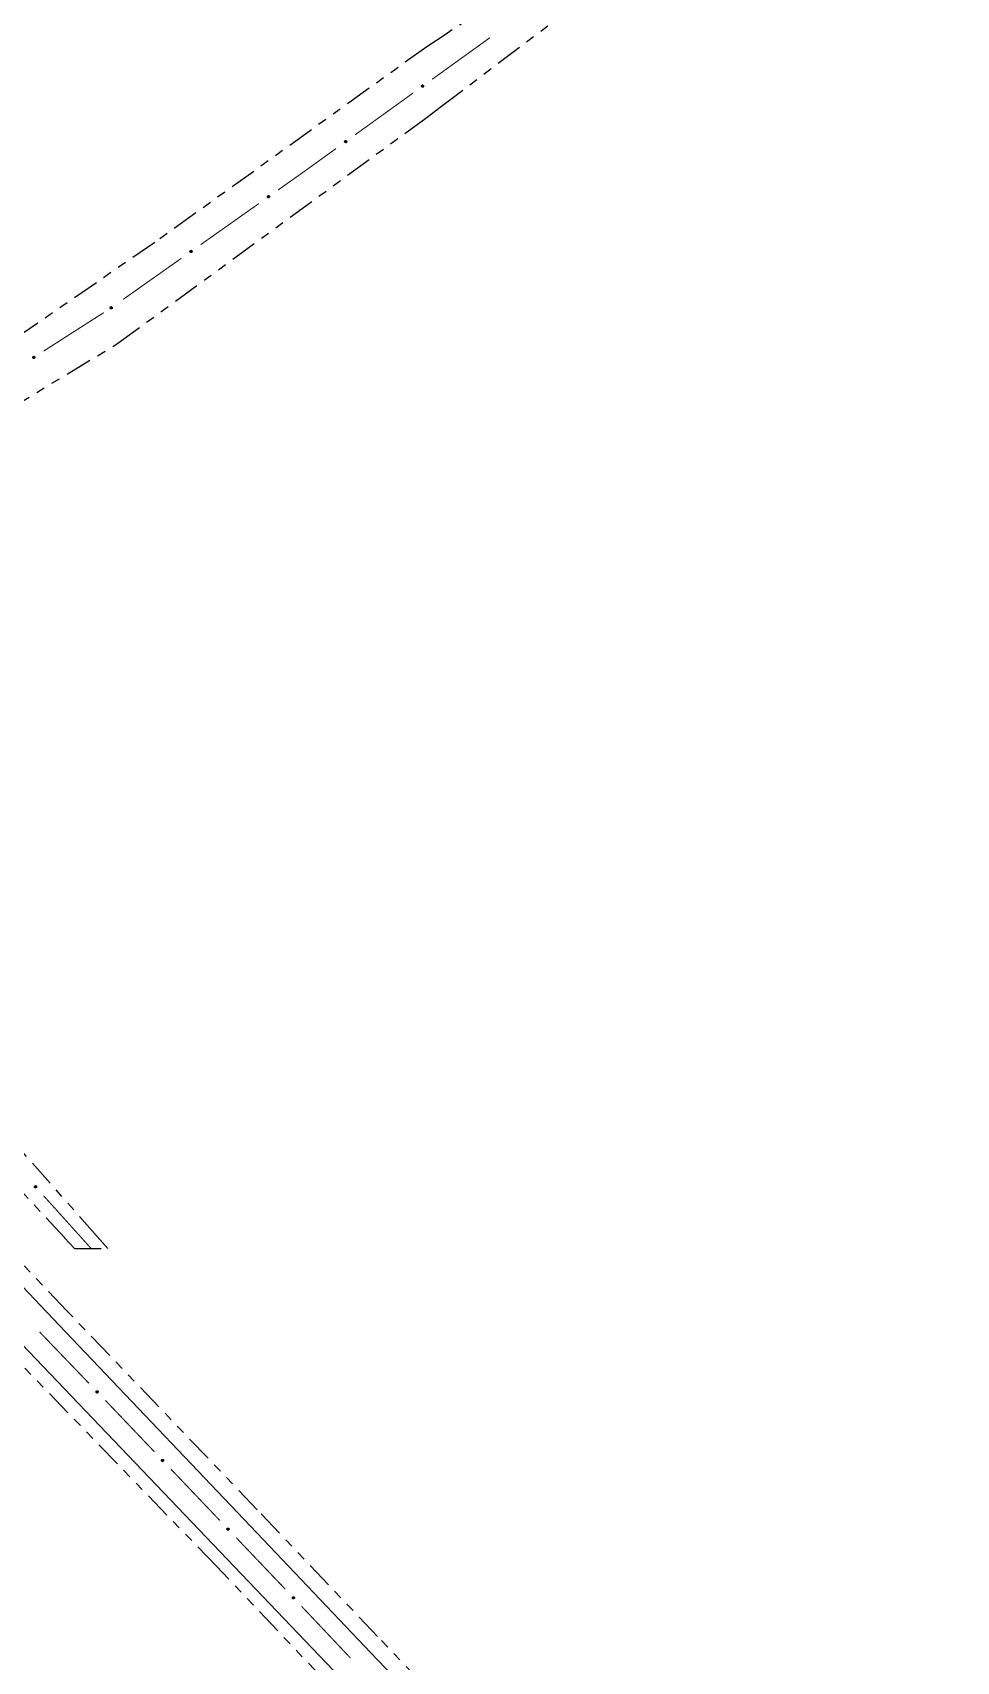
# Model space of a CAD drawing. Extents: x 208948 to 212966, y 4875285 to 4878160.
# Drawn here: x 211437.8 to 211593.6, y 4877293.4 to 4877568.2 of the extents above; entities that cross this region are included whole.
import ezdxf

# ---------------------------------------------------------------- set-up
doc = ezdxf.new("R2010")
doc.units = 0
doc.header["$LTSCALE"] = 1.5
doc.header["$MEASUREMENT"] = 0
doc.linetypes.add('TRACO_25', pattern=[8, 3, -1, 1, -1, 1, -1])
for name, color, linetype in [('SV-EIXO-ROD-ESTR', 7, 'CONTINUOUS'), ('SV-EIXO-RUA-N-PAV', 6, 'CONTINUOUS'), ('SV-FX-DOM-EST', 20, 'CONTINUOUS'), ('SV-ROD-ESTADUAIS', 20, 'CONTINUOUS'), ('SV-RUA-NAO-PAV', 7, 'CONTINUOUS')]:
    doc.layers.add(name, color=color, linetype=linetype)

msp = doc.modelspace()

# ---------------------------------------------------------------- linework, layer by layer
at = {"layer": 'SV-EIXO-ROD-ESTR', "const_width": 0.18}
for points in [[(211438.949937, 4877348.950208), (211447.26408, 4877340.297173)], [(211450.035461, 4877337.412828), (211450.728307, 4877336.691741)], [(211450.728307, 4877336.691741), (211451.39472, 4877335.998165)], [(211451.39472, 4877335.998165), (211458.316713, 4877328.728332)], [(211461.074988, 4877325.831451), (211469.349812, 4877317.140807)], [(211472.108086, 4877314.243926), (211480.38291, 4877305.553282)], [(211483.141184, 4877302.6564), (211483.830753, 4877301.93218)], [(211483.830753, 4877301.93218), (211484.212415, 4877301.531339)], [(211484.212415, 4877301.531339), (211491.381226, 4877293.93279)]]:
    msp.add_lwpolyline(points, dxfattribs=at)
at = {"layer": 'SV-EIXO-ROD-ESTR'}
for points in [[(211448.6296, 4877339.034875), (211448.678507, 4877339.034591), (211448.720483, 4877339.024346), (211448.753034, 4877339.005725), (211448.777507, 4877338.98177), (211448.799784, 4877338.954442), (211448.816165, 4877338.921935), (211448.826355, 4877338.881829), (211448.826414, 4877338.832766), (211448.813093, 4877338.790456), (211448.796545, 4877338.757567), (211448.773035, 4877338.730609), (211448.746125, 4877338.709413), (211448.711796, 4877338.693514), (211448.671051, 4877338.683585), (211448.621715, 4877338.684718), (211448.580632, 4877338.695044), (211448.549621, 4877338.713883), (211448.522669, 4877338.737689), (211448.50026, 4877338.765861), (211448.484364, 4877338.797863), (211448.474441, 4877338.838905), (211448.476205, 4877338.887585), (211448.486036, 4877338.928678), (211448.504434, 4877338.959945), (211448.528469, 4877338.985952), (211448.555607, 4877339.008629), (211448.587598, 4877339.026456), (211448.6296, 4877339.034875)], [(211459.676496, 4877327.459856), (211459.725401, 4877327.45935), (211459.76733, 4877327.448915), (211459.799796, 4877327.430147), (211459.82416, 4877327.406081), (211459.846313, 4877327.378653), (211459.862547, 4877327.346072), (211459.872554, 4877327.305919), (211459.872392, 4877327.256857), (211459.858879, 4877327.214607), (211459.842181, 4877327.181794), (211459.818549, 4877327.154943), (211459.791544, 4877327.133869), (211459.757143, 4877327.118126), (211459.716354, 4877327.108381), (211459.667023, 4877327.109739), (211459.625987, 4877327.120251), (211459.595062, 4877327.13923), (211459.568218, 4877327.163158), (211459.545938, 4877327.191431), (211459.530187, 4877327.223505), (211459.520449, 4877327.264592), (211459.522435, 4877327.313263), (211459.532452, 4877327.354311), (211459.550991, 4877327.385495), (211459.575144, 4877327.411392), (211459.602384, 4877327.433946), (211459.634456, 4877327.451628), (211459.676496, 4877327.459856)], [(211470.709594, 4877315.872331), (211470.7585, 4877315.871825), (211470.800428, 4877315.86139), (211470.832894, 4877315.842621), (211470.857258, 4877315.818555), (211470.879411, 4877315.791127), (211470.895645, 4877315.758546), (211470.905653, 4877315.718394), (211470.90549, 4877315.669331), (211470.891977, 4877315.627082), (211470.87528, 4877315.594268), (211470.851648, 4877315.567418), (211470.824642, 4877315.546344), (211470.790241, 4877315.5306), (211470.749452, 4877315.520856), (211470.700121, 4877315.522214), (211470.659086, 4877315.532726), (211470.62816, 4877315.551704), (211470.601317, 4877315.575633), (211470.579036, 4877315.603906), (211470.563285, 4877315.63598), (211470.553548, 4877315.677066), (211470.555533, 4877315.725738), (211470.56555, 4877315.766785), (211470.584089, 4877315.797969), (211470.608242, 4877315.823867), (211470.635482, 4877315.84642), (211470.667554, 4877315.864102), (211470.709594, 4877315.872331)], [(211481.742692, 4877304.284805), (211481.791598, 4877304.2843), (211481.833527, 4877304.273865), (211481.865992, 4877304.255096), (211481.890357, 4877304.23103), (211481.91251, 4877304.203602), (211481.928743, 4877304.171021), (211481.938751, 4877304.130869), (211481.938588, 4877304.081806), (211481.925075, 4877304.039557), (211481.908378, 4877304.006743), (211481.884746, 4877303.979892), (211481.85774, 4877303.958818), (211481.823339, 4877303.943075), (211481.78255, 4877303.933331), (211481.733219, 4877303.934688), (211481.692184, 4877303.9452), (211481.661258, 4877303.964179), (211481.634415, 4877303.988108), (211481.612134, 4877304.016381), (211481.596383, 4877304.048455), (211481.586646, 4877304.089541), (211481.588631, 4877304.138212), (211481.598648, 4877304.17926), (211481.617188, 4877304.210444), (211481.641341, 4877304.236341), (211481.668581, 4877304.258895), (211481.700652, 4877304.276577), (211481.742692, 4877304.284805)]]:
    msp.add_lwpolyline(points, close=True, dxfattribs=at)
for points in [[(211448.474441, 4877338.838905), (211448.671051, 4877338.683585)], [(211448.476205, 4877338.887585), (211448.711796, 4877338.693514)], [(211448.479086, 4877338.861536), (211448.688945, 4877338.69039)], [(211448.481902, 4877338.905872), (211448.724927, 4877338.704147)], [(211448.484364, 4877338.797863), (211448.621715, 4877338.684718)], [(211448.484934, 4877338.816062), (211448.640673, 4877338.689424)], [(211448.486036, 4877338.928678), (211448.746125, 4877338.709413)], [(211448.495777, 4877338.779173), (211448.596375, 4877338.694169)], [(211448.497085, 4877338.941276), (211448.757127, 4877338.72184)], [(211448.50026, 4877338.765861), (211448.580632, 4877338.695044)], [(211448.504434, 4877338.959945), (211448.773035, 4877338.730609)], [(211448.51794, 4877338.970776), (211448.781687, 4877338.743546)], [(211448.528469, 4877338.985952), (211448.796545, 4877338.757567)], [(211448.545452, 4877338.995318), (211448.802658, 4877338.778834)], [(211448.555607, 4877339.008629), (211448.813093, 4877338.790456)], [(211448.574778, 4877339.014034), (211448.816896, 4877338.815222)], [(211448.587598, 4877339.026456), (211448.826414, 4877338.832766)], [(211448.607885, 4877339.028813), (211448.822586, 4877338.858535)], [(211448.6296, 4877339.034875), (211448.826355, 4877338.881829)], [(211448.656234, 4877339.033638), (211448.815832, 4877338.906923)], [(211448.678507, 4877339.034591), (211448.816165, 4877338.921935)], [(211448.702461, 4877339.028854), (211448.80113, 4877338.943889)], [(211448.720483, 4877339.024346), (211448.799784, 4877338.954442)], [(211459.520449, 4877327.264592), (211459.716354, 4877327.108381)], [(211459.522435, 4877327.313263), (211459.757143, 4877327.118126)], [(211459.525198, 4877327.287201), (211459.734278, 4877327.115105)], [(211459.528214, 4877327.331524), (211459.770322, 4877327.128699)], [(211459.530187, 4877327.223505), (211459.667023, 4877327.109739)], [(211459.530839, 4877327.241701), (211459.686002, 4877327.114358)], [(211459.532452, 4877327.354311), (211459.791544, 4877327.133869)], [(211459.541515, 4877327.204763), (211459.641727, 4877327.119304)], [(211459.543558, 4877327.366859), (211459.802602, 4877327.146246)], [(211459.545938, 4877327.191431), (211459.625987, 4877327.120251)], [(211459.550991, 4877327.385495), (211459.818549, 4877327.154943)], [(211459.564547, 4877327.396264), (211459.82726, 4877327.16784)], [(211459.575144, 4877327.411392), (211459.842181, 4877327.181794)], [(211459.592169, 4877327.420681), (211459.848391, 4877327.203033)], [(211459.602384, 4877327.433946), (211459.858879, 4877327.214607)], [(211459.621579, 4877327.439263), (211459.862794, 4877327.239356)], [(211459.634456, 4877327.451628), (211459.872392, 4877327.256857)], [(211459.654753, 4877327.453893), (211459.86868, 4877327.282643)], [(211459.676496, 4877327.459856), (211459.872554, 4877327.305919)], [(211459.703124, 4877327.458498), (211459.862146, 4877327.331061)], [(211459.725401, 4877327.45935), (211459.862547, 4877327.346072)], [(211459.749329, 4877327.453505), (211459.847611, 4877327.368093)], [(211459.76733, 4877327.448915), (211459.846313, 4877327.378653)], [(211470.553548, 4877315.677066), (211470.749452, 4877315.520856)], [(211470.555533, 4877315.725738), (211470.790241, 4877315.5306)], [(211470.558296, 4877315.699676), (211470.767377, 4877315.52758)], [(211470.561313, 4877315.743999), (211470.80342, 4877315.541174)], [(211470.563285, 4877315.63598), (211470.700121, 4877315.522214)], [(211470.563937, 4877315.654176), (211470.719101, 4877315.526833)], [(211470.56555, 4877315.766785), (211470.824642, 4877315.546344)], [(211470.574613, 4877315.617238), (211470.674825, 4877315.531779)], [(211470.576656, 4877315.779334), (211470.835701, 4877315.558721)], [(211470.579036, 4877315.603906), (211470.659086, 4877315.532726)], [(211470.584089, 4877315.797969), (211470.851648, 4877315.567418)], [(211470.597645, 4877315.808739), (211470.860359, 4877315.580315)], [(211470.608242, 4877315.823867), (211470.87528, 4877315.594268)], [(211470.625268, 4877315.833156), (211470.881489, 4877315.615507)], [(211470.635482, 4877315.84642), (211470.891977, 4877315.627082)], [(211470.654678, 4877315.851738), (211470.895892, 4877315.65183)], [(211470.667554, 4877315.864102), (211470.90549, 4877315.669331)], [(211470.687851, 4877315.866367), (211470.901779, 4877315.695118)], [(211470.709594, 4877315.872331), (211470.905653, 4877315.718394)], [(211470.736222, 4877315.870973), (211470.895244, 4877315.743536)], [(211470.7585, 4877315.871825), (211470.895645, 4877315.758546)], [(211470.782427, 4877315.86598), (211470.880709, 4877315.780568)], [(211470.800428, 4877315.86139), (211470.879411, 4877315.791127)], [(211481.586646, 4877304.089541), (211481.78255, 4877303.933331)], [(211481.588631, 4877304.138212), (211481.823339, 4877303.943075)], [(211481.591394, 4877304.112151), (211481.800475, 4877303.940055)], [(211481.594411, 4877304.156474), (211481.836519, 4877303.953649)], [(211481.596383, 4877304.048455), (211481.733219, 4877303.934688)], [(211481.597035, 4877304.06665), (211481.752199, 4877303.939308)], [(211481.598648, 4877304.17926), (211481.85774, 4877303.958818)], [(211481.607712, 4877304.029713), (211481.707923, 4877303.944253)], [(211481.609754, 4877304.191808), (211481.868799, 4877303.971195)], [(211481.612134, 4877304.016381), (211481.692184, 4877303.9452)], [(211481.617188, 4877304.210444), (211481.884746, 4877303.979892)], [(211481.630743, 4877304.221214), (211481.893457, 4877303.992789)], [(211481.641341, 4877304.236341), (211481.908378, 4877304.006743)], [(211481.658366, 4877304.245631), (211481.914588, 4877304.027982)], [(211481.668581, 4877304.258895), (211481.925075, 4877304.039557)], [(211481.687776, 4877304.264213), (211481.92899, 4877304.064305)], [(211481.700652, 4877304.276577), (211481.938588, 4877304.081806)], [(211481.72095, 4877304.278842), (211481.934877, 4877304.107593)], [(211481.742692, 4877304.284805), (211481.938751, 4877304.130869)], [(211481.76932, 4877304.283448), (211481.928342, 4877304.15601)], [(211481.791598, 4877304.2843), (211481.928743, 4877304.171021)], [(211481.815525, 4877304.278454), (211481.913808, 4877304.193042)], [(211481.833527, 4877304.273865), (211481.91251, 4877304.203602)]]:
    msp.add_lwpolyline(points, dxfattribs=at)
at = {"layer": 'SV-EIXO-RUA-N-PAV', "const_width": 0.18}
for points in [[(211514.907928, 4877567.361199), (211505.172844, 4877560.344922)], [(211501.927816, 4877558.006163), (211492.192732, 4877550.989886)], [(211488.947704, 4877548.651127), (211483.268905, 4877544.558299)], [(211483.198043, 4877544.507227), (211479.185774, 4877541.672472)], [(211483.268905, 4877544.558299), (211483.198043, 4877544.507227)], [(211475.918887, 4877539.364345), (211466.118226, 4877532.439965)], [(211462.851339, 4877530.131838), (211453.050677, 4877523.207458)], [(211449.74516, 4877520.956736), (211439.639641, 4877514.485378)], [(211447.629763, 4877363.044525), (211439.600368, 4877371.962418)]]:
    msp.add_lwpolyline(points, dxfattribs=at)
at = {"layer": 'SV-EIXO-RUA-N-PAV'}
for points in [[(211503.731255, 4877559.170247), (211503.724104, 4877559.121865), (211503.708065, 4877559.081744), (211503.685056, 4877559.052132), (211503.657901, 4877559.031266), (211503.627715, 4877559.013049), (211503.59323, 4877559.001396), (211503.552089, 4877558.996941), (211503.503505, 4877559.003773), (211503.463485, 4877559.022905), (211503.433247, 4877559.043909), (211503.409859, 4877559.070973), (211503.392652, 4877559.100593), (211503.381733, 4877559.136815), (211503.377625, 4877559.178551), (211503.385678, 4877559.227238), (211503.401672, 4877559.266464), (211503.424679, 4877559.294522), (211503.452036, 4877559.317862), (211503.483076, 4877559.336091), (211503.516993, 4877559.347335), (211503.559022, 4877559.351395), (211503.606972, 4877559.34281), (211503.646276, 4877559.327305), (211503.67465, 4877559.304697), (211503.697022, 4877559.277247), (211503.715662, 4877559.247194), (211503.728819, 4877559.213015), (211503.731255, 4877559.170247)], [(211490.751143, 4877549.815212), (211490.743992, 4877549.766829), (211490.727953, 4877549.726708), (211490.704944, 4877549.697096), (211490.677789, 4877549.67623), (211490.647603, 4877549.658013), (211490.613118, 4877549.64636), (211490.571977, 4877549.641905), (211490.523393, 4877549.648737), (211490.483373, 4877549.667869), (211490.453135, 4877549.688874), (211490.429747, 4877549.715937), (211490.41254, 4877549.745557), (211490.401621, 4877549.781779), (211490.397513, 4877549.823515), (211490.405566, 4877549.872203), (211490.42156, 4877549.911428), (211490.444567, 4877549.939486), (211490.471924, 4877549.962826), (211490.502964, 4877549.981056), (211490.536881, 4877549.992299), (211490.57891, 4877549.996359), (211490.62686, 4877549.987775), (211490.666164, 4877549.972269), (211490.694538, 4877549.949662), (211490.71691, 4877549.922212), (211490.73555, 4877549.892158), (211490.748707, 4877549.85798), (211490.751143, 4877549.815212)], [(211477.733197, 4877540.511412), (211477.725592, 4877540.463098), (211477.709176, 4877540.42313), (211477.685889, 4877540.393736), (211477.658539, 4877540.373127), (211477.628183, 4877540.355194), (211477.593589, 4877540.343866), (211477.552409, 4877540.339798), (211477.503891, 4877540.347087), (211477.464053, 4877540.366595), (211477.434013, 4877540.387883), (211477.410881, 4877540.415165), (211477.393954, 4877540.444946), (211477.383376, 4877540.481269), (211477.379661, 4877540.523041), (211477.388171, 4877540.571651), (211477.404534, 4877540.610724), (211477.427804, 4877540.638564), (211477.455379, 4877540.661646), (211477.486589, 4877540.679583), (211477.520611, 4877540.690507), (211477.562676, 4877540.694171), (211477.610543, 4877540.685136), (211477.6497, 4877540.669261), (211477.677859, 4877540.646388), (211477.699972, 4877540.618729), (211477.718329, 4877540.588501), (211477.731164, 4877540.554201), (211477.733197, 4877540.511412)], [(211464.665649, 4877531.278905), (211464.658043, 4877531.230591), (211464.641627, 4877531.190623), (211464.618341, 4877531.161229), (211464.590991, 4877531.14062), (211464.560635, 4877531.122687), (211464.526041, 4877531.111359), (211464.484861, 4877531.107291), (211464.436342, 4877531.11458), (211464.396504, 4877531.134088), (211464.366465, 4877531.155376), (211464.343333, 4877531.182658), (211464.326406, 4877531.212439), (211464.315828, 4877531.248762), (211464.312113, 4877531.290535), (211464.320623, 4877531.339144), (211464.336986, 4877531.378217), (211464.360256, 4877531.406057), (211464.387831, 4877531.429139), (211464.419041, 4877531.447076), (211464.453063, 4877531.458), (211464.495128, 4877531.461665), (211464.542995, 4877531.452629), (211464.582151, 4877531.436754), (211464.610311, 4877531.413881), (211464.632424, 4877531.386222), (211464.650781, 4877531.355994), (211464.663616, 4877531.321694), (211464.665649, 4877531.278905)], [(211451.206036, 4877521.761532), (211451.19624, 4877521.713614), (211451.178023, 4877521.674435), (211451.153424, 4877521.64613), (211451.125164, 4877521.626786), (211451.094024, 4877521.610253), (211451.05895, 4877521.600511), (211451.017628, 4877521.59832), (211450.969491, 4877521.607809), (211450.930582, 4877521.629109), (211450.901542, 4877521.651742), (211450.879675, 4877521.680048), (211450.86412, 4877521.710568), (211450.855205, 4877521.747335), (211450.853395, 4877521.789233), (211450.864108, 4877521.837405), (211450.882231, 4877521.875693), (211450.906743, 4877521.902446), (211450.93534, 4877521.92425), (211450.967333, 4877521.940748), (211451.001817, 4877521.950113), (211451.044006, 4877521.95186), (211451.091412, 4877521.940656), (211451.129806, 4877521.923017), (211451.156896, 4877521.898886), (211451.177728, 4877521.870249), (211451.19469, 4877521.839218), (211451.205951, 4877521.804369), (211451.206036, 4877521.761532)], [(211438.135749, 4877513.3916), (211438.125953, 4877513.343683), (211438.107736, 4877513.304503), (211438.083137, 4877513.276199), (211438.054877, 4877513.256855), (211438.023737, 4877513.240322), (211437.988664, 4877513.230579), (211437.947341, 4877513.228389), (211437.899204, 4877513.237878), (211437.860295, 4877513.259178), (211437.831255, 4877513.28181), (211437.809388, 4877513.310116), (211437.793833, 4877513.340636), (211437.784918, 4877513.377403), (211437.783108, 4877513.419301), (211437.793821, 4877513.467474), (211437.811944, 4877513.505762), (211437.836456, 4877513.532515), (211437.865053, 4877513.554318), (211437.897047, 4877513.570816), (211437.93153, 4877513.580181), (211437.973719, 4877513.581928), (211438.021125, 4877513.570725), (211438.059519, 4877513.553085), (211438.086609, 4877513.528955), (211438.107441, 4877513.500318), (211438.124403, 4877513.469286), (211438.135664, 4877513.434438), (211438.135749, 4877513.3916)], [(211438.276468, 4877373.2683), (211438.227595, 4877373.270168), (211438.185973, 4877373.281768), (211438.154043, 4877373.301434), (211438.130359, 4877373.32617), (211438.108979, 4877373.354204), (211438.09366, 4877373.387225), (211438.084775, 4877373.427641), (211438.086305, 4877373.47668), (211438.10099, 4877373.518536), (211438.118596, 4877373.550872), (211438.142967, 4877373.577053), (211438.170549, 4877373.597366), (211438.205376, 4877373.612145), (211438.246421, 4877373.620749), (211438.295694, 4877373.618017), (211438.336421, 4877373.606365), (211438.366806, 4877373.586532), (211438.392972, 4877373.561864), (211438.414456, 4877373.532981), (211438.429307, 4877373.500481), (211438.437895, 4877373.459139), (211438.434554, 4877373.410542), (211438.423397, 4877373.369789), (211438.403996, 4877373.339134), (211438.37913, 4877373.31392), (211438.351272, 4877373.292135), (211438.31872, 4877373.275353), (211438.276468, 4877373.2683)]]:
    msp.add_lwpolyline(points, close=True, dxfattribs=at)
for points in [[(211503.559022, 4877559.351395), (211503.377625, 4877559.178551)], [(211503.606972, 4877559.34281), (211503.381733, 4877559.136815)], [(211503.580776, 4877559.343616), (211503.381849, 4877559.159878)], [(211503.516993, 4877559.347335), (211503.385678, 4877559.227238)], [(211503.534931, 4877559.344215), (211503.387673, 4877559.207807)], [(211503.624278, 4877559.334601), (211503.390416, 4877559.122321)], [(211503.646276, 4877559.327305), (211503.392652, 4877559.100593)], [(211503.496885, 4877559.33866), (211503.398594, 4877559.250999)], [(211503.483076, 4877559.336091), (211503.401672, 4877559.266464)], [(211503.657198, 4877559.314596), (211503.403411, 4877559.087954)], [(211503.67465, 4877559.304697), (211503.409859, 4877559.070973)], [(211503.683476, 4877559.289803), (211503.421451, 4877559.060589)], [(211503.697022, 4877559.277247), (211503.433247, 4877559.043909)], [(211503.70391, 4877559.259117), (211503.453444, 4877559.034869)], [(211503.715662, 4877559.247194), (211503.463485, 4877559.022905)], [(211503.718321, 4877559.227454), (211503.487471, 4877559.015662)], [(211503.728819, 4877559.213015), (211503.503505, 4877559.003773)], [(211503.728304, 4877559.192599), (211503.529556, 4877559.003944)], [(211503.731255, 4877559.170247), (211503.552089, 4877558.996941)], [(211503.726289, 4877559.144051), (211503.578413, 4877559.003834)], [(211503.724104, 4877559.121865), (211503.59323, 4877559.001396)], [(211503.71506, 4877559.098954), (211503.617077, 4877559.013198)], [(211503.708065, 4877559.081744), (211503.627715, 4877559.013049)], [(211490.57891, 4877549.996359), (211490.397513, 4877549.823515)], [(211490.62686, 4877549.987775), (211490.401621, 4877549.781779)], [(211490.600664, 4877549.988581), (211490.401737, 4877549.804842)], [(211490.536881, 4877549.992299), (211490.405566, 4877549.872203)], [(211490.55482, 4877549.989179), (211490.407561, 4877549.852771)], [(211490.644166, 4877549.979565), (211490.410304, 4877549.767285)], [(211490.666164, 4877549.972269), (211490.41254, 4877549.745557)], [(211490.516773, 4877549.983624), (211490.418482, 4877549.895964)], [(211490.502964, 4877549.981056), (211490.42156, 4877549.911428)], [(211490.677086, 4877549.95956), (211490.423299, 4877549.732919)], [(211490.694538, 4877549.949662), (211490.429747, 4877549.715937)], [(211490.703364, 4877549.934768), (211490.441339, 4877549.705553)], [(211490.71691, 4877549.922212), (211490.453135, 4877549.688874)], [(211490.723798, 4877549.904081), (211490.473332, 4877549.679834)], [(211490.73555, 4877549.892158), (211490.483373, 4877549.667869)], [(211490.738209, 4877549.872418), (211490.507359, 4877549.660626)], [(211490.748707, 4877549.85798), (211490.523393, 4877549.648737)], [(211490.748192, 4877549.837563), (211490.549444, 4877549.648908)], [(211490.751143, 4877549.815212), (211490.571977, 4877549.641905)], [(211490.746177, 4877549.789016), (211490.598301, 4877549.648798)], [(211490.743992, 4877549.766829), (211490.613118, 4877549.64636)], [(211490.734948, 4877549.743919), (211490.636965, 4877549.658163)], [(211490.727953, 4877549.726708), (211490.647603, 4877549.658013)], [(211477.562676, 4877540.694171), (211477.379661, 4877540.523041)], [(211477.610543, 4877540.685136), (211477.383376, 4877540.481269)], [(211477.584356, 4877540.686189), (211477.383709, 4877540.50433)], [(211477.520611, 4877540.690507), (211477.388171, 4877540.571651)], [(211477.538519, 4877540.687218), (211477.389984, 4877540.552202)], [(211477.627771, 4877540.676764), (211477.391922, 4877540.466693)], [(211477.6497, 4877540.669261), (211477.393954, 4877540.444946)], [(211477.500422, 4877540.682022), (211477.40131, 4877540.59529)], [(211477.486589, 4877540.679583), (211477.404534, 4877540.610724)], [(211477.660501, 4877540.65645), (211477.404593, 4877540.432207)], [(211477.677859, 4877540.646388), (211477.410881, 4877540.415165)], [(211477.686545, 4877540.631412), (211477.422375, 4877540.404673)], [(211477.699972, 4877540.618729), (211477.434013, 4877540.387883)], [(211477.70669, 4877540.600535), (211477.454125, 4877540.378653)], [(211477.718329, 4877540.588501), (211477.464053, 4877540.366595)], [(211477.720802, 4877540.568737), (211477.48797, 4877540.359126)], [(211477.731164, 4877540.554201), (211477.503891, 4877540.347087)], [(211477.730456, 4877540.53379), (211477.529943, 4877540.347013)], [(211477.733197, 4877540.511412), (211477.552409, 4877540.339798)], [(211477.727985, 4877540.485263), (211477.578796, 4877540.346443)], [(211477.725592, 4877540.463098), (211477.593589, 4877540.343866)], [(211477.716332, 4877540.440274), (211477.617547, 4877540.355444)], [(211477.709176, 4877540.42313), (211477.628183, 4877540.355194)], [(211464.495128, 4877531.461665), (211464.312113, 4877531.290535)], [(211464.542995, 4877531.452629), (211464.315828, 4877531.248762)], [(211464.516808, 4877531.453682), (211464.316161, 4877531.271823)], [(211464.453063, 4877531.458), (211464.320623, 4877531.339144)], [(211464.470971, 4877531.454711), (211464.322436, 4877531.319695)], [(211464.560223, 4877531.444258), (211464.324374, 4877531.234186)], [(211464.582151, 4877531.436754), (211464.326406, 4877531.212439)], [(211464.432874, 4877531.449515), (211464.333762, 4877531.362783)], [(211464.419041, 4877531.447076), (211464.336986, 4877531.378217)], [(211464.592953, 4877531.423943), (211464.337045, 4877531.1997)], [(211464.610311, 4877531.413881), (211464.343333, 4877531.182658)], [(211464.618997, 4877531.398905), (211464.354827, 4877531.172166)], [(211464.632424, 4877531.386222), (211464.366465, 4877531.155376)], [(211464.639142, 4877531.368028), (211464.386577, 4877531.146146)], [(211464.650781, 4877531.355994), (211464.396504, 4877531.134088)], [(211464.653254, 4877531.33623), (211464.420421, 4877531.126619)], [(211464.663616, 4877531.321694), (211464.436342, 4877531.11458)], [(211464.662908, 4877531.301283), (211464.462395, 4877531.114506)], [(211464.665649, 4877531.278905), (211464.484861, 4877531.107291)], [(211464.660437, 4877531.252756), (211464.511248, 4877531.113937)], [(211464.658043, 4877531.230591), (211464.526041, 4877531.111359)], [(211464.648784, 4877531.207767), (211464.549999, 4877531.122937)], [(211464.641627, 4877531.190623), (211464.560635, 4877531.122687)], [(211451.044006, 4877521.95186), (211450.853395, 4877521.789233)], [(211451.091412, 4877521.940656), (211450.855205, 4877521.747335)], [(211451.0653, 4877521.942899), (211450.856588, 4877521.770356)], [(211451.108241, 4877521.93151), (211450.86308, 4877521.732385)], [(211451.001817, 4877521.950113), (211450.864108, 4877521.837405)], [(211451.129806, 4877521.923017), (211450.86412, 4877521.710568)], [(211451.019557, 4877521.946013), (211450.865034, 4877521.817894)], [(211451.140013, 4877521.909727), (211450.874169, 4877521.697358)], [(211450.981263, 4877521.942555), (211450.878308, 4877521.860421)], [(211451.156896, 4877521.898886), (211450.879675, 4877521.680048)], [(211450.967333, 4877521.940748), (211450.882231, 4877521.875693)], [(211451.164891, 4877521.88353), (211450.89068, 4877521.669043)], [(211451.177728, 4877521.870249), (211450.901542, 4877521.651742)], [(211451.18361, 4877521.851769), (211450.921213, 4877521.641606)], [(211451.19469, 4877521.839218), (211450.930582, 4877521.629109)], [(211451.196261, 4877521.819362), (211450.954134, 4877521.62056)], [(211451.205951, 4877521.804369), (211450.969491, 4877521.607809)], [(211451.204316, 4877521.784011), (211450.995513, 4877521.60655)], [(211451.206036, 4877521.761532), (211451.017628, 4877521.59832)], [(211451.19964, 4877521.735648), (211451.04429, 4877521.603759)], [(211451.19624, 4877521.713614), (211451.05895, 4877521.600511)], [(211451.185952, 4877521.691235), (211451.08341, 4877521.610987)], [(211451.178023, 4877521.674435), (211451.094024, 4877521.610253)], [(211437.973719, 4877513.581928), (211437.783108, 4877513.419301)], [(211438.021125, 4877513.570725), (211437.784918, 4877513.377403)], [(211437.995013, 4877513.572968), (211437.786301, 4877513.400425)], [(211438.037954, 4877513.561578), (211437.792793, 4877513.362454)], [(211437.93153, 4877513.580181), (211437.793821, 4877513.467474)], [(211438.059519, 4877513.553085), (211437.793833, 4877513.340636)], [(211437.94927, 4877513.576081), (211437.794747, 4877513.447962)], [(211438.069726, 4877513.539796), (211437.803882, 4877513.327426)], [(211437.910976, 4877513.572623), (211437.808021, 4877513.49049)], [(211438.086609, 4877513.528955), (211437.809388, 4877513.310116)], [(211437.897047, 4877513.570816), (211437.811944, 4877513.505762)], [(211438.094604, 4877513.513599), (211437.820393, 4877513.299112)], [(211438.107441, 4877513.500318), (211437.831255, 4877513.28181)], [(211438.113323, 4877513.481837), (211437.850926, 4877513.271675)], [(211438.124403, 4877513.469286), (211437.860295, 4877513.259178)], [(211438.125974, 4877513.44943), (211437.883847, 4877513.250629)], [(211438.135664, 4877513.434438), (211437.899204, 4877513.237878)], [(211438.134029, 4877513.41408), (211437.925226, 4877513.236618)], [(211438.135749, 4877513.3916), (211437.947341, 4877513.228389)], [(211438.129353, 4877513.365716), (211437.974003, 4877513.233827)], [(211438.125953, 4877513.343683), (211437.988664, 4877513.230579)], [(211438.115665, 4877513.321304), (211438.013123, 4877513.241055)], [(211438.107736, 4877513.304503), (211438.023737, 4877513.240322)], [(211438.276468, 4877373.2683), (211438.084775, 4877373.427641)], [(211438.31872, 4877373.275353), (211438.086305, 4877373.47668)], [(211438.298368, 4877373.273655), (211438.089296, 4877373.4508)], [(211438.227595, 4877373.270168), (211438.09366, 4877373.387225)], [(211438.249888, 4877373.270399), (211438.094479, 4877373.402219)], [(211438.331936, 4877373.287354), (211438.096387, 4877373.493907)], [(211438.351272, 4877373.292135), (211438.10099, 4877373.518536)], [(211438.20384, 4877373.276678), (211438.107976, 4877373.364796)], [(211438.185973, 4877373.281768), (211438.108979, 4877373.354204)], [(211438.361853, 4877373.305109), (211438.111797, 4877373.529814)], [(211438.37913, 4877373.31392), (211438.118596, 4877373.550872)], [(211438.390145, 4877373.328747), (211438.1339, 4877373.564404)], [(211438.403996, 4877373.339134), (211438.142967, 4877373.577053)], [(211438.411946, 4877373.357555), (211438.15915, 4877373.585303)], [(211438.423397, 4877373.369789), (211438.170549, 4877373.597366)], [(211438.428268, 4877373.392449), (211438.191907, 4877373.601943)], [(211438.434554, 4877373.410542), (211438.205376, 4877373.612145)], [(211438.432519, 4877373.436671), (211438.228316, 4877373.614527)], [(211438.437895, 4877373.459139), (211438.246421, 4877373.620749)], [(211438.428148, 4877373.48231), (211438.276594, 4877373.613928)], [(211438.429307, 4877373.500481), (211438.295694, 4877373.618017)], [(211438.418505, 4877373.519531), (211438.320714, 4877373.60775)], [(211438.414456, 4877373.532981), (211438.336421, 4877373.606365)]]:
    msp.add_lwpolyline(points, dxfattribs=at)
at = {"layer": 'SV-FX-DOM-EST', "linetype": 'TRACO_25'}
for points in [[(211593.606706, 4877194.929585, 14.807344), (211579.386038, 4877209.7716, 15.335807), (211528.645454, 4877263.14386, 15.744618), (211495.950182, 4877297.586343, 15.744618), (211475.655299, 4877318.965769, 15.824387), (211443.564526, 4877352.520099, 16.621592), (211432.314904, 4877364.328612, 16.574324), (211399.612598, 4877398.655596, 16.574324), (211348.272802, 4877454.066346, 16.291399), (211313.256036, 4877497.714499, 16.690691), (211294.912353, 4877522.683421, 16.960211), (211279.499061, 4877546.662359, 16.800495), (211265.886116, 4877568.411391, 16.760567), (211253.943407, 4877589.400443, 16.411186), (211239.510043, 4877616.119226, 15.862161), (211226.566782, 4877643.79794, 16.051825), (211215.373869, 4877669.156754, 15.692462), (211201.590186, 4877701.815218, 14.704216), (211191.217388, 4877726.804041, 14.304925), (211170.141752, 4877776.831688, 14.314907), (211144.214865, 4877837.658832, 8.894528), (211131.554508, 4877867.90044, 8.894528), (211114.550631, 4877907.421634, 7.849476)], [(211593.606111, 4877178.030941, 15.206184), (211589.152032, 4877182.704775, 15.206184), (211527.853395, 4877247.085434, 15.525256), (211495.641018, 4877281.087274, 16.053719), (211468.774387, 4877309.4464, 16.053719), (211428.115564, 4877351.440305, 16.53651), (211416.625189, 4877363.598081, 16.53651), (211388.274649, 4877393.595321, 16.564871), (211352.574765, 4877431.51747, 16.600849), (211333.08112, 4877453.976538, 16.86039), (211313.577385, 4877477.775536, 17.509237), (211294.063505, 4877503.75442, 17.449343), (211276.309833, 4877529.553292, 17.319574), (211275.375658, 4877531.033453, 17.319574), (211260.576443, 4877554.482185, 17.119928), (211243.732679, 4877583.210892, 16.86039), (211227.758902, 4877613.609502, 16.640779), (211226.325931, 4877613.991348, 16.530973), (211224.778609, 4877613.039569, 16.471081)]]:
    msp.add_polyline3d(points, dxfattribs=at)
at = {"layer": 'SV-ROD-ESTADUAIS', "linetype": 'Continuous'}
for points in [[(211104.595007, 4877907.421966, 7.564179), (211121.479307, 4877867.735558, 5.819985), (211135.461335, 4877834.494244, 8.694882), (211137.301311, 4877830.387745, 8.694882), (211159.620543, 4877777.431787, 12.44822), (211188.428186, 4877709.974955, 14.544499), (211207.633344, 4877664.057116, 16.181593), (211222.677287, 4877629.558732, 16.620813), (211238.501125, 4877597.980186, 16.600849), (211264.026924, 4877553.002219, 17.399431), (211288.352048, 4877516.243839, 17.599077), (211312.236862, 4877483.445257, 17.399431), (211333.821002, 4877457.006371, 17.020105), (211355.284997, 4877432.577381, 17.000141), (211396.29579, 4877388.60466, 16.829563), (211419.946881, 4877363.752743, 16.829563), (211435.966569, 4877346.919694, 16.990269), (211474.193788, 4877306.856915, 16.033777), (211495.701124, 4877284.294936, 16.033777), (211505.920229, 4877273.6475, 16.033777), (211509.3513, 4877270.202005, 16.033777), (211540.311542, 4877237.496982, 15.65488), (211593.60623, 4877181.407966, 15.65488)], [(211111.692456, 4877907.421729, 7.642881), (211128.611798, 4877867.852282, 6.708408), (211138.1337, 4877845.088519, 8.834634), (211141.591941, 4877837.11736, 8.834634), (211143.282942, 4877832.923244, 8.834634), (211167.881583, 4877775.581782, 11.939124), (211193.658461, 4877714.634646, 14.534517), (211220.245554, 4877651.787601, 16.341311), (211230.358185, 4877628.898671, 16.640779), (211245.731902, 4877598.400074, 16.710655), (211263.135886, 4877567.271485, 17.070017), (211281.359821, 4877538.272774, 17.499254), (211299.993703, 4877510.763981, 17.47929), (211318.697409, 4877486.05504, 16.970194), (211340.731643, 4877458.946184, 16.930265), (211359.565142, 4877437.597066, 16.910299), (211401.904337, 4877392.554941, 16.890335), (211428.858652, 4877364.167685, 16.67831), (211442.235325, 4877350.079883, 16.67831), (211474.514989, 4877316.165996, 16.043749), (211495.87688, 4877293.674457, 15.914125), (211511.107107, 4877277.888265, 15.914125)]]:
    msp.add_polyline3d(points, dxfattribs=at)
at = {"layer": 'SV-RUA-NAO-PAV', "linetype": 'TRACO_25'}
for points in [[(211412.797482, 4877491.933569, 16.680708), (211452.160287, 4877515.791836, 16.680708), (211504.081374, 4877553.783234, 15.402495), (211506.737883, 4877555.796289, 15.527583), (211575.101525, 4877607.601057, 15.527583)], [(211526.058589, 4877580.277287, 15.339952), (211507.34514, 4877567.866871, 15.381647), (211504.281665, 4877565.83523, 15.381647), (211458.39986, 4877532.820869, 15.812249), (211424.717643, 4877509.622498, 15.882125)], [(211407.53272, 4877403.478255, 14.63434), (211443.166134, 4877364.833858, 14.41473), (211444.829529, 4877363.029907, 14.41473), (211450.470155, 4877363.049836, 14.41473), (211448.66989, 4877365.090119, 14.963756), (211401.951141, 4877418.037564, 14.963756)]]:
    msp.add_polyline3d(points, dxfattribs=at)

doc.saveas('drawing.dxf')
